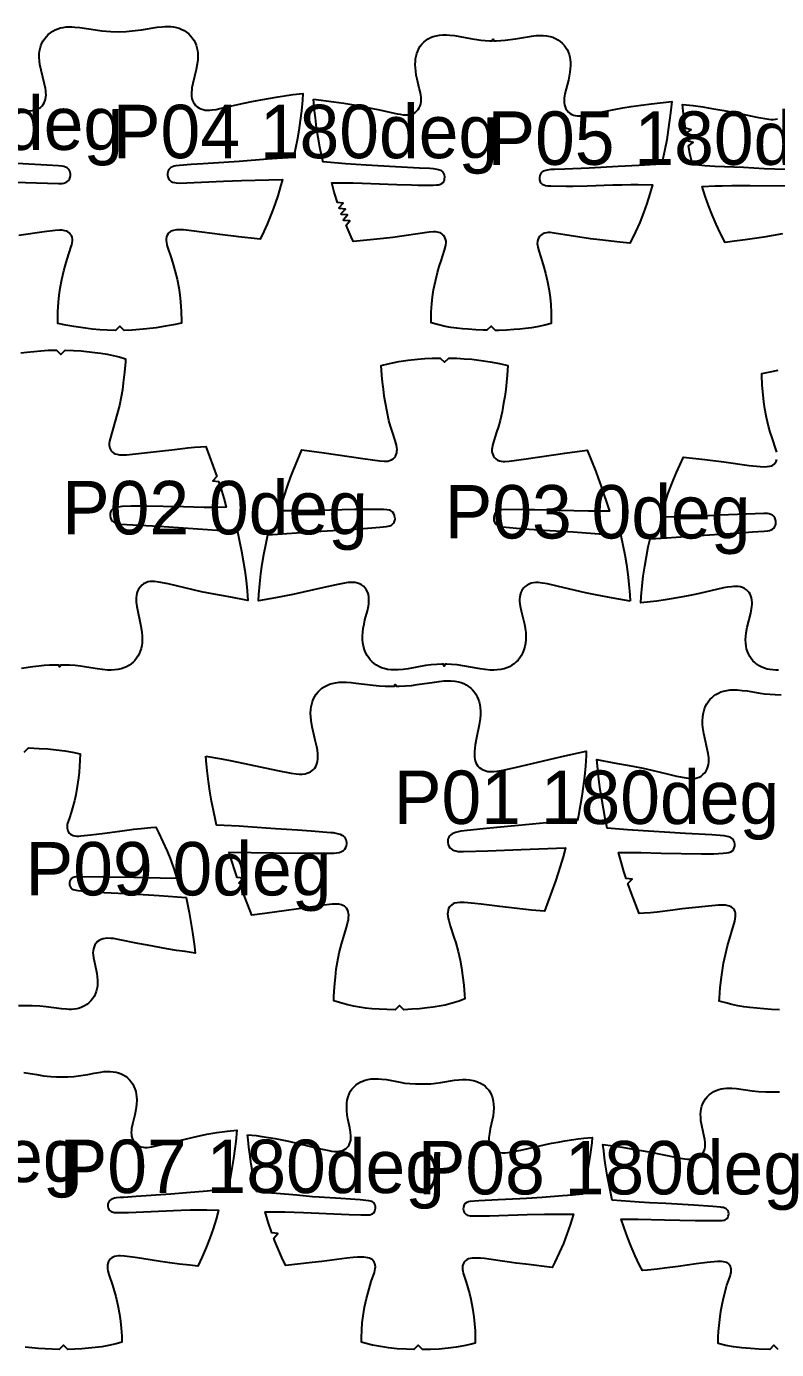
# Model space of a CAD drawing. Header units: millimetres. Extents: x 0 to 2016, y 0 to 4064.
# Drawn here: x 591 to 942, y 959 to 1579 of the extents above; entities that cross this region are included whole.
import ezdxf

# ---------------------------------------------------------------- set-up
doc = ezdxf.new("R2010")
doc.units = ezdxf.units.MM
doc.layers.add('ANNOTATION', color=3, linetype='Continuous')
doc.layers.add('PIECES', color=5, linetype='Continuous')

msp = doc.modelspace()

# ---------------------------------------------------------------- linework, layer by layer
at = {"layer": 'PIECES'}
for points in [[(590.31, 1539.22), (591.37, 1539.14), (592.42, 1539.12), (593.48, 1539.2), (594.51, 1539.39), (595.52, 1539.7), (596.46, 1540.16), (597.33, 1540.75), (597.98, 1541.36), (598.54, 1542.05), (599.01, 1542.81), (599.38, 1543.63), (599.67, 1544.59), (599.84, 1545.58), (599.9, 1546.59), (599.87, 1547.61), (599.77, 1548.62), (599.62, 1549.64), (599.22, 1551.63), (597.56, 1558.2), (597.05, 1560.86), (596.84, 1562.5), (596.73, 1564.15), (596.77, 1565.8), (596.91, 1567.08), (597.17, 1568.35), (597.54, 1569.59), (598.02, 1570.79), (598.61, 1571.92), (599.29, 1572.98), (600.08, 1573.96), (600.97, 1574.87), (601.94, 1575.68), (603.03, 1576.42), (604.19, 1577.04), (605.41, 1577.54), (606.67, 1577.93), (607.99, 1578.21), (609.34, 1578.37), (610.69, 1578.44), (612.06, 1578.43), (613.42, 1578.35), (615.68, 1578.12), (623.08, 1576.99), (626, 1576.63), (630.29, 1576.3), (633.81, 1576.14), (637.34, 1576.33), (641.63, 1576.69), (644.54, 1577.07), (651.93, 1578.25), (654.19, 1578.51), (655.55, 1578.6), (656.91, 1578.62), (658.27, 1578.56), (659.62, 1578.41), (660.95, 1578.14), (662.21, 1577.76), (663.43, 1577.27), (664.59, 1576.66), (665.69, 1575.93), (666.67, 1575.12), (667.56, 1574.23), (668.36, 1573.24), (669.05, 1572.19), (669.65, 1571.07), (670.14, 1569.87), (670.52, 1568.63), (670.78, 1567.37), (670.94, 1566.08), (670.99, 1564.43), (670.89, 1562.79), (670.69, 1561.15), (670.2, 1558.48), (668.6, 1551.9), (668.21, 1549.9), (668.07, 1548.89), (667.98, 1547.87), (667.96, 1546.85), (668.02, 1545.85), (668.2, 1544.86), (668.5, 1543.89), (668.87, 1543.08), (669.35, 1542.33), (669.92, 1541.64), (670.57, 1541.04), (671.44, 1540.45), (672.39, 1540), (673.4, 1539.69), (674.44, 1539.51), (675.49, 1539.45), (676.55, 1539.47), (677.6, 1539.56), (679.47, 1539.82), (681.31, 1540.18), (692.48, 1542.75), (696.26, 1543.53), (700.44, 1544.32), (708.57, 1545.69), (712.52, 1546.28), (715.62, 1546.69), (720.05, 1547.19), (719.86, 1544.14), (719.41, 1539.19), (718.86, 1534.58), (718.19, 1529.98), (717.41, 1525.45), (716.52, 1520.94), (715.68, 1517.23), (708.03, 1516.76), (703.55, 1516.45), (690.35, 1515.42), (673.41, 1514.3), (667.78, 1513.97), (662.35, 1513.57), (660.66, 1513.39), (659.85, 1513.23), (659.07, 1512.98), (658.35, 1512.6), (657.84, 1512.18), (657.42, 1511.68), (657.1, 1511.11), (656.89, 1510.45), (656.8, 1509.77), (656.81, 1509.07), (656.97, 1508.2), (657.29, 1507.38), (657.79, 1506.65), (658.45, 1506.08), (659.17, 1505.72), (659.96, 1505.5), (660.77, 1505.39), (662.41, 1505.33), (683.03, 1506.13), (691.35, 1506.53), (710.5, 1507.03), (709.53, 1503.22), (708.37, 1499.33), (707.17, 1495.76), (705.86, 1492.24), (704.63, 1489.14), (703.33, 1486.06), (701.81, 1482.63), (700.1, 1478.98), (690.09, 1480.07), (681.17, 1481.2), (669.24, 1482.8), (664.2, 1483.35), (662.17, 1483.43), (660.89, 1483.39), (659.63, 1483.17), (658.91, 1482.94), (658.22, 1482.61), (657.61, 1482.18), (657.07, 1481.64), (656.6, 1480.91), (656.3, 1480.11), (656.14, 1479.25), (656.12, 1478.36), (656.22, 1477.47), (656.41, 1476.59), (656.67, 1475.72), (658.61, 1469.87), (659.45, 1467.16), (660.23, 1464.43), (661.22, 1460.37), (662.01, 1456.28), (662.48, 1453.02), (662.82, 1449.74), (663.16, 1445.21), (663.31, 1440.68), (663.31, 1439.77), (659.54, 1438.96), (655.79, 1438.26), (651.48, 1437.59), (647.15, 1437.06), (643.67, 1436.74), (640.19, 1436.51), (636.41, 1436.36), (634.4, 1438.35), (632.41, 1436.34), (628.52, 1436.46), (625.03, 1436.67), (621.56, 1436.96), (617.22, 1437.46), (612.9, 1438.09), (609.15, 1438.76), (605.37, 1439.55), (605.36, 1440.46), (605.48, 1444.99), (605.78, 1449.52), (606.1, 1452.8), (606.54, 1456.06), (607.3, 1460.16), (608.26, 1464.23), (609.02, 1466.96), (609.84, 1469.68), (611.74, 1475.54), (611.98, 1476.42), (612.17, 1477.3), (612.27, 1478.19), (612.24, 1479.08), (612.07, 1479.94), (611.76, 1480.74), (611.28, 1481.46), (610.75, 1482), (610.13, 1482.42), (609.44, 1482.75), (608.71, 1482.98), (607.45, 1483.18), (606.18, 1483.22), (604.15, 1483.11), (599.11, 1482.53), (587.2, 1480.83)], [(945.95, 1511.69), (935.97, 1512.02), (926.28, 1512.54), (912.86, 1513.1), (908.27, 1513.41), (902.44, 1513.95), (901.24, 1519.15), (900.54, 1522.67), (902.78, 1524.35), (900.09, 1525.13), (900.01, 1525.63), (902.26, 1527.28), (899.59, 1528.09), (899.51, 1528.59), (901.8, 1530.19), (899.15, 1531.06), (898.44, 1536.16), (897.77, 1542.06), (902.69, 1541.55), (907.26, 1540.94), (910.56, 1540.41), (917.13, 1539.22), (923.75, 1537.97), (932.6, 1536.09), (938.14, 1535.24), (939.19, 1535.11), (940.24, 1535.07), (941.29, 1535.16), (942.25, 1535.4)], [(585.14, 1505.76), (605.76, 1505.11), (607.4, 1505.18), (608.22, 1505.3), (609, 1505.52), (609.72, 1505.89), (610.38, 1506.47), (610.87, 1507.2), (611.19, 1508.02), (611.33, 1508.89), (611.34, 1509.59), (611.25, 1510.28), (611.03, 1510.94), (610.71, 1511.5), (610.28, 1512), (609.77, 1512.41), (609.05, 1512.78), (608.27, 1513.03), (607.46, 1513.18), (605.76, 1513.36), (600.33, 1513.71), (594.69, 1514), (577.75, 1514.99)], [(944.54, 1481.58), (935.81, 1480.01), (931.44, 1479.31), (927.05, 1478.68), (922.14, 1478.04), (917.77, 1477.53), (915.57, 1481.74), (913.52, 1486.04), (911.62, 1490.41), (909.91, 1494.78), (908.36, 1499.2), (906.96, 1503.66), (913.03, 1503.95), (916.38, 1504.05), (920.85, 1504.11), (929.38, 1504.11), (946.94, 1504.01)], [(588.07, 1425.83), (590.95, 1426.17), (597.41, 1426.78), (600.98, 1427.01), (604.85, 1427.1), (606.84, 1425.1), (608.85, 1427.09), (612.72, 1426.96), (616.29, 1426.7), (622.74, 1426.05), (625.62, 1425.68), (628.49, 1425.21), (631.31, 1424.62), (634.11, 1423.89), (637.1, 1422.98), (637.03, 1421.66), (636.62, 1416.72), (636.08, 1411.78), (635.65, 1408.48), (635.12, 1405.2), (634.27, 1401.18), (633.24, 1397.2), (629.87, 1385.56), (629.63, 1384.48), (629.49, 1383.4), (629.49, 1382.64), (629.57, 1381.89), (629.75, 1381.17), (630.03, 1380.5), (630.44, 1379.88), (630.97, 1379.35), (631.58, 1378.92), (632.25, 1378.59), (632.97, 1378.35), (634.22, 1378.13), (635.5, 1378.07), (637.53, 1378.15), (654.44, 1379.88), (658.79, 1380.38), (666.22, 1381.32), (669.33, 1381.66), (672.22, 1381.88), (674.65, 1382), (678.15, 1372.67), (679.86, 1367.97), (677.9, 1365.98), (680.67, 1365.61), (681.7, 1362.4), (683.06, 1357.87), (684.25, 1353.51), (677.19, 1353.42), (673.85, 1353.45), (664.27, 1353.73), (645.41, 1354.05), (642.32, 1354.06), (639.65, 1354.01), (635.31, 1353.84), (633.67, 1353.65), (632.66, 1353.44), (631.69, 1353.08), (631, 1352.63), (630.44, 1352.03), (630.07, 1351.29), (629.88, 1350.49), (629.86, 1349.51), (630.06, 1348.55), (630.44, 1347.75), (630.99, 1347.05), (631.51, 1346.64), (632.09, 1346.32), (632.71, 1346.07), (633.36, 1345.89), (634.75, 1345.67), (640.56, 1345.26), (652.93, 1344.61), (680.04, 1342.85), (689.53, 1342.13), (690.49, 1337.57), (691.35, 1333.05), (692.15, 1328.52), (692.88, 1323.92), (693.5, 1319.3), (694.01, 1314.42), (694.34, 1309.89), (694.34, 1309.89), (686.41, 1311.48), (677.59, 1313.08), (672.73, 1314), (668.72, 1314.9), (660.92, 1316.78), (657.1, 1317.67), (652.67, 1318.53), (650.63, 1318.81), (649.61, 1318.85), (648.59, 1318.78), (647.54, 1318.56), (646.54, 1318.18), (645.6, 1317.66), (644.73, 1317.01), (643.93, 1316.19), (643.26, 1315.27), (642.74, 1314.26), (642.39, 1313.28), (642.17, 1312.28), (642.04, 1311.25), (642.02, 1310.21), (642.06, 1309.16), (642.34, 1307.07), (644.35, 1297.82), (644.78, 1294.98), (644.91, 1293.35), (644.94, 1291.71), (644.85, 1290.08), (644.67, 1288.77), (644.39, 1287.48), (644, 1286.22), (643.5, 1284.99), (642.93, 1283.89), (642.27, 1282.85), (641.51, 1281.87), (640.66, 1280.98), (639.72, 1280.17), (638.66, 1279.43), (637.53, 1278.81), (636.35, 1278.3), (635.12, 1277.9), (633.55, 1277.56), (631.96, 1277.37), (630.35, 1277.3), (628.74, 1277.34), (626.4, 1277.54), (624.06, 1277.85), (618.86, 1278.7), (615.99, 1279.12), (613.48, 1279.38), (610.96, 1279.55), (608.21, 1279.65), (606.67, 1279.64), (606.27, 1278.84), (605.87, 1279.65), (604.33, 1279.66), (601.58, 1279.59), (599.06, 1279.44), (596.55, 1279.19), (593.67, 1278.8), (588.47, 1277.99)], [(941.87, 1379.33), (941.61, 1380.21), (939.67, 1386.05), (938.83, 1388.76), (938.05, 1391.5), (937.06, 1395.55), (936.27, 1399.65), (935.81, 1402.91), (935.46, 1406.18), (935.12, 1410.71), (934.97, 1415.24), (934.97, 1416.15), (938.74, 1416.97), (942.49, 1417.67)], [(942.73, 1277.33), (941.37, 1277.3), (940.01, 1277.36), (938.67, 1277.52), (937.33, 1277.79), (936.07, 1278.16), (934.85, 1278.66), (933.69, 1279.27), (932.59, 1280), (931.61, 1280.8), (930.72, 1281.7), (929.93, 1282.68), (929.23, 1283.74), (928.63, 1284.86), (928.14, 1286.05), (927.76, 1287.29), (927.5, 1288.56), (927.34, 1289.84), (927.3, 1291.49), (927.39, 1293.14), (927.59, 1294.78), (928.08, 1297.44), (929.68, 1304.02), (930.07, 1306.02), (930.22, 1307.04), (930.31, 1308.05), (930.33, 1309.07), (930.26, 1310.08), (930.08, 1311.07), (929.78, 1312.03), (929.41, 1312.84), (928.93, 1313.6), (928.37, 1314.28), (927.71, 1314.89), (926.84, 1315.48), (925.89, 1315.92), (924.88, 1316.23), (923.85, 1316.41), (922.79, 1316.48), (921.73, 1316.46), (920.68, 1316.36), (918.82, 1316.1), (916.97, 1315.74), (905.8, 1313.17), (902.02, 1312.39), (897.85, 1311.6), (889.71, 1310.23), (885.76, 1309.64), (882.66, 1309.23), (878.24, 1308.73), (878.42, 1311.78), (878.87, 1316.73), (879.42, 1321.35), (880.09, 1325.94), (880.87, 1330.48), (881.76, 1334.99), (882.6, 1338.69), (890.25, 1339.16), (894.73, 1339.48), (907.93, 1340.5), (924.87, 1341.62), (930.5, 1341.96), (935.93, 1342.35), (937.63, 1342.53), (938.43, 1342.7), (939.21, 1342.95), (939.93, 1343.33), (940.44, 1343.74), (940.86, 1344.24), (941.18, 1344.81), (941.4, 1345.47), (941.48, 1346.16), (941.47, 1346.85), (941.31, 1347.72), (940.99, 1348.55), (940.5, 1349.27), (939.83, 1349.85), (939.11, 1350.21), (938.32, 1350.42), (937.51, 1350.54), (935.87, 1350.6), (915.25, 1349.79), (906.93, 1349.39), (887.78, 1348.89), (888.75, 1352.71), (889.91, 1356.6), (891.11, 1360.16), (892.42, 1363.68), (893.66, 1366.79), (894.95, 1369.86), (896.47, 1373.29), (898.18, 1376.94), (908.19, 1375.85), (917.12, 1374.73), (929.04, 1373.12), (934.09, 1372.58), (936.12, 1372.49), (937.39, 1372.54), (938.65, 1372.75), (939.37, 1372.99), (940.06, 1373.32), (940.68, 1373.75), (941.21, 1374.28), (941.68, 1375.01), (941.99, 1375.82)], [(943.24, 1118.28), (939.37, 1118.41), (935.8, 1118.67), (929.35, 1119.32), (926.47, 1119.69), (923.6, 1120.16), (920.78, 1120.76), (917.98, 1121.48), (914.99, 1122.39), (915.06, 1123.71), (915.47, 1128.66), (916.01, 1133.59), (916.44, 1136.89), (916.97, 1140.17), (917.82, 1144.19), (918.85, 1148.17), (922.22, 1159.81), (922.46, 1160.89), (922.6, 1161.98), (922.6, 1162.73), (922.52, 1163.48), (922.34, 1164.2), (922.06, 1164.87), (921.65, 1165.49), (921.12, 1166.02), (920.51, 1166.45), (919.84, 1166.78), (919.12, 1167.02), (917.87, 1167.25), (916.59, 1167.3), (914.56, 1167.22), (897.65, 1165.49), (893.31, 1164.99), (885.87, 1164.05), (882.76, 1163.71), (879.87, 1163.49), (877.44, 1163.37), (873.94, 1172.7), (872.23, 1177.4), (874.19, 1179.39), (871.42, 1179.77), (870.39, 1182.97), (869.03, 1187.5), (867.84, 1191.86), (874.91, 1191.95), (878.24, 1191.92), (887.82, 1191.64), (906.68, 1191.32), (909.77, 1191.32), (912.45, 1191.36), (916.78, 1191.54), (918.42, 1191.72), (919.44, 1191.93), (920.4, 1192.29), (921.09, 1192.74), (921.66, 1193.34), (922.02, 1194.08), (922.21, 1194.88), (922.23, 1195.86), (922.03, 1196.82), (921.65, 1197.62), (921.1, 1198.32), (920.58, 1198.73), (920.01, 1199.05), (919.38, 1199.3), (918.74, 1199.48), (917.34, 1199.7), (911.53, 1200.11), (899.16, 1200.76), (872.05, 1202.52), (862.56, 1203.24), (861.6, 1207.8), (860.74, 1212.32), (859.95, 1216.85), (859.21, 1221.45), (858.59, 1226.07), (858.08, 1230.95), (857.75, 1235.48), (857.75, 1235.48), (865.68, 1233.9), (874.5, 1232.29), (879.36, 1231.37), (883.37, 1230.48), (891.17, 1228.59), (894.99, 1227.7), (899.42, 1226.84), (901.46, 1226.56), (902.48, 1226.52), (903.5, 1226.59), (904.55, 1226.82), (905.56, 1227.19), (906.5, 1227.71), (907.36, 1228.36), (908.16, 1229.18), (908.83, 1230.1), (909.35, 1231.11), (909.7, 1232.09), (909.93, 1233.09), (910.05, 1234.12), (910.08, 1235.16), (910.03, 1236.21), (909.75, 1238.3), (907.75, 1247.55), (907.31, 1250.39), (907.18, 1252.02), (907.15, 1253.66), (907.24, 1255.29), (907.42, 1256.6), (907.7, 1257.89), (908.09, 1259.15), (908.59, 1260.38), (909.16, 1261.48), (909.82, 1262.52), (910.58, 1263.5), (911.43, 1264.39), (912.37, 1265.2), (913.43, 1265.94), (914.56, 1266.56), (915.74, 1267.07), (916.98, 1267.47), (918.54, 1267.81), (920.13, 1268), (921.74, 1268.07), (923.35, 1268.03), (925.7, 1267.83), (928.03, 1267.52), (933.23, 1266.67), (936.11, 1266.26), (938.61, 1265.99), (941.13, 1265.82), (943.88, 1265.72)], [(589.71, 1238.83), (591.7, 1240.84), (596.72, 1240.63), (600.68, 1240.38), (604.69, 1240.02), (608.69, 1239.5), (612.26, 1238.87), (615.83, 1238.07), (615.76, 1234.92), (615.62, 1232.37), (615.39, 1229.58), (615.09, 1226.8), (614.55, 1222.85), (613.83, 1218.93), (613.16, 1216.1), (611.71, 1210.69), (610.88, 1208.14), (610.26, 1206.49), (609.99, 1205.65), (609.8, 1204.8), (609.73, 1203.93), (609.76, 1203.27), (609.88, 1202.63), (610.09, 1202.02), (610.39, 1201.45), (610.8, 1200.94), (611.34, 1200.48), (611.95, 1200.12), (612.62, 1199.87), (613.32, 1199.7), (614.28, 1199.59), (615.24, 1199.59), (616.2, 1199.64), (620.91, 1200.12), (626.12, 1200.74), (634.5, 1201.95), (640.94, 1202.78), (644.39, 1203.17), (648.95, 1203.61), (651.25, 1203.79), (652.57, 1201.27), (654.63, 1196.98), (656.54, 1192.61), (658.28, 1188.26), (659.86, 1183.85), (661.16, 1179.79), (653.33, 1179.86), (640.99, 1180.14), (626.6, 1180.39), (614.79, 1180.5), (613.93, 1180.47), (613.08, 1180.33), (612.53, 1180.14), (612.03, 1179.87), (611.61, 1179.49), (611.29, 1179.01), (611.08, 1178.47), (610.96, 1177.9), (610.91, 1177.23), (610.97, 1176.57), (611.18, 1175.95), (611.56, 1175.41), (612.06, 1174.98), (612.64, 1174.66), (613.33, 1174.41), (614.04, 1174.26), (614.77, 1174.16), (618.28, 1173.82), (627.16, 1173.24), (640.38, 1172.51), (647.91, 1172.15), (652.81, 1171.83), (665.49, 1170.86), (666.85, 1163.85), (667.71, 1159.17), (668.5, 1154.49), (668.98, 1151.17), (669.4, 1147.84), (669.74, 1144.81), (669.74, 1144.81), (664.96, 1145.49), (660.96, 1146.11), (656.45, 1146.87), (647.37, 1148.51), (642.81, 1149.38), (633.6, 1151.23), (631.46, 1151.58), (630.16, 1151.73), (628.85, 1151.78), (627.55, 1151.69), (626.59, 1151.5), (625.67, 1151.19), (624.8, 1150.76), (624.01, 1150.19), (623.33, 1149.47), (622.78, 1148.65), (622.36, 1147.76), (622.08, 1146.83), (621.92, 1145.88), (621.86, 1144.91), (621.9, 1143.94), (622.08, 1142.53), (622.69, 1139.76), (623.63, 1135.23), (623.86, 1133.71), (624.01, 1132.17), (624.04, 1130.63), (623.95, 1129.35), (623.74, 1128.09), (623.42, 1126.86), (622.98, 1125.66), (622.4, 1124.5), (621.7, 1123.42), (620.89, 1122.42), (619.97, 1121.52), (618.96, 1120.74), (617.88, 1120.07), (616.74, 1119.52), (615.54, 1119.09), (614.34, 1118.79), (613.13, 1118.6), (611.9, 1118.49), (610.67, 1118.46), (609.43, 1118.5), (607.21, 1118.68), (599.91, 1119.71), (597, 1120.02), (593.48, 1120.2), (587.07, 1120.17)], [(589.48, 1088.98), (592.51, 1088.48), (595.53, 1087.92), (598.79, 1087.4), (602.08, 1087.04), (604.83, 1086.89), (610.19, 1086.92), (612.93, 1087.09), (616.22, 1087.48), (619.48, 1088.03), (622.5, 1088.62), (625.52, 1089.15), (626.96, 1089.32), (628.41, 1089.42), (629.86, 1089.42), (631.3, 1089.31), (632.72, 1089.07), (633.88, 1088.74), (635.01, 1088.31), (636.08, 1087.78), (637.1, 1087.15), (638.05, 1086.41), (638.96, 1085.53), (639.76, 1084.57), (640.46, 1083.53), (641.04, 1082.43), (641.52, 1081.26), (641.89, 1080.02), (642.14, 1078.75), (642.29, 1077.46), (642.35, 1076.17), (642.27, 1073.9), (641.99, 1071.65), (641.48, 1069.16), (640.33, 1064.7), (639.93, 1062.7), (639.83, 1061.78), (639.79, 1060.87), (639.83, 1059.96), (639.96, 1059.06), (640.2, 1058.19), (640.52, 1057.41), (640.93, 1056.69), (641.44, 1056.03), (642.03, 1055.44), (642.77, 1054.91), (643.57, 1054.49), (644.42, 1054.18), (645.31, 1053.98), (646.22, 1053.88), (647.27, 1053.88), (648.31, 1053.97), (649.35, 1054.14), (660.38, 1056.66), (670.32, 1058.99), (675.09, 1060.01), (679.88, 1060.85), (684.81, 1061.49), (689.27, 1061.86), (688.71, 1056.56), (688.3, 1053.24), (687.67, 1048.64), (686.93, 1044.05), (686.08, 1039.53), (684.98, 1034.5), (675.35, 1033.44), (665.63, 1032.55), (658.34, 1031.99), (642.12, 1030.94), (636.16, 1030.46), (634.43, 1030.35), (632.7, 1030.19), (631.91, 1030.05), (631.14, 1029.83), (630.42, 1029.5), (629.89, 1029.11), (629.45, 1028.64), (629.11, 1028.08), (628.9, 1027.47), (628.82, 1026.83), (628.85, 1026.19), (628.96, 1025.6), (629.18, 1025.04), (629.5, 1024.54), (629.9, 1024.15), (630.36, 1023.84), (630.88, 1023.62), (631.81, 1023.41), (632.75, 1023.33), (635.84, 1023.31), (638.55, 1023.4), (663.13, 1024.46), (667.38, 1024.59), (671.64, 1024.66), (675.17, 1024.66), (680.69, 1024.54), (679.52, 1020.28), (678.12, 1015.8), (676.57, 1011.38), (674.85, 1006.94), (672.97, 1002.56), (670.97, 998.33), (667.22, 998.7), (662.3, 999.24), (657.9, 999.79), (653.51, 1000.41), (644.76, 1001.82), (641.6, 1002.27), (636.58, 1002.9), (634.71, 1003.04), (633.79, 1003.05), (632.88, 1002.98), (631.98, 1002.79), (631.3, 1002.52), (630.67, 1002.15), (630.1, 1001.69), (629.61, 1001.14), (629.17, 1000.39), (628.86, 999.58), (628.69, 998.73), (628.65, 997.86), (628.72, 996.99), (628.88, 996.12), (629.34, 994.42), (630.99, 989.43), (631.83, 986.72), (632.59, 983.98), (633.56, 979.92), (634.34, 975.82), (634.8, 972.56), (635.13, 969.28), (635.35, 965.55), (635.39, 962.63), (632.8, 961.9), (629.2, 961.07), (626.08, 960.53), (622.94, 960.11), (619.79, 959.8), (616.63, 959.57), (613.46, 959.39), (610.1, 959.25), (608.1, 961.24), (606.11, 959.23), (599.58, 959.49), (596.42, 959.69), (593.26, 959.97), (590.12, 960.36)], [(942.58, 959.25), (940.57, 961.24), (938.58, 959.23), (933.56, 959.43), (929.61, 959.69), (925.59, 960.05), (921.59, 960.56), (918.03, 961.19), (914.45, 961.99), (914.53, 965.14), (914.67, 967.69), (914.89, 970.48), (915.19, 973.27), (915.73, 977.21), (916.46, 981.13), (917.12, 983.97), (918.57, 989.37), (919.4, 991.92), (920.02, 993.58), (920.29, 994.41), (920.48, 995.26), (920.56, 996.13), (920.53, 996.79), (920.41, 997.43), (920.2, 998.05), (919.89, 998.61), (919.49, 999.12), (918.95, 999.59), (918.33, 999.94), (917.66, 1000.2), (916.96, 1000.36), (916.01, 1000.47), (915.05, 1000.48), (914.08, 1000.43), (909.37, 999.95), (904.16, 999.33), (895.79, 998.12), (889.35, 997.28), (885.89, 996.89), (881.34, 996.45), (879.04, 996.27), (877.72, 998.79), (875.66, 1003.09), (873.74, 1007.45), (872.01, 1011.8), (870.43, 1016.22), (869.12, 1020.27), (876.96, 1020.2), (889.3, 1019.92), (903.68, 1019.68), (915.5, 1019.56), (916.36, 1019.6), (917.2, 1019.73), (917.75, 1019.92), (918.25, 1020.19), (918.68, 1020.57), (918.99, 1021.05), (919.2, 1021.59), (919.32, 1022.17), (919.38, 1022.83), (919.32, 1023.49), (919.1, 1024.11), (918.72, 1024.65), (918.22, 1025.08), (917.64, 1025.41), (916.96, 1025.65), (916.24, 1025.8), (915.52, 1025.91), (912, 1026.24), (903.12, 1026.82), (889.9, 1027.55), (882.37, 1027.92), (877.48, 1028.23), (864.79, 1029.21), (863.43, 1036.22), (862.57, 1040.89), (861.78, 1045.57), (861.3, 1048.89), (860.88, 1052.22), (860.55, 1055.25), (860.55, 1055.25), (865.33, 1054.57), (869.33, 1053.95), (873.84, 1053.19), (882.91, 1051.55), (887.48, 1050.68), (896.68, 1048.84), (898.82, 1048.48), (900.12, 1048.33), (901.43, 1048.28), (902.73, 1048.38), (903.69, 1048.57), (904.62, 1048.87), (905.49, 1049.31), (906.27, 1049.88), (906.96, 1050.59), (907.51, 1051.41), (907.93, 1052.31), (908.21, 1053.23), (908.37, 1054.19), (908.42, 1055.15), (908.39, 1056.13), (908.21, 1057.53), (907.59, 1060.3), (906.65, 1064.83), (906.42, 1066.36), (906.28, 1067.89), (906.25, 1069.43), (906.34, 1070.71), (906.54, 1071.97), (906.86, 1073.21), (907.31, 1074.41), (907.88, 1075.56), (908.58, 1076.64), (909.4, 1077.64), (910.32, 1078.54), (911.32, 1079.32), (912.4, 1079.99), (913.55, 1080.54), (914.75, 1080.97), (915.94, 1081.27), (917.15, 1081.47), (918.38, 1081.57), (919.62, 1081.6), (920.86, 1081.57), (923.07, 1081.38), (930.38, 1080.35), (933.28, 1080.04), (936.8, 1079.86), (943.21, 1079.89)]]:
    msp.add_lwpolyline(points, dxfattribs=at)
for points in [[(725.05, 1544.6), (734.58, 1543.38), (739.29, 1542.71), (743.99, 1541.95), (747.97, 1541.22), (751.94, 1540.44), (755.91, 1539.61), (764.24, 1537.75), (765.62, 1537.49), (767.01, 1537.31), (768.41, 1537.25), (769.3, 1537.29), (770.17, 1537.42), (771.02, 1537.63), (771.83, 1537.95), (772.59, 1538.38), (773.35, 1538.99), (774, 1539.71), (774.54, 1540.53), (774.95, 1541.42), (775.25, 1542.41), (775.41, 1543.43), (775.45, 1544.46), (775.4, 1545.49), (775.28, 1546.53), (775.1, 1547.57), (774.59, 1549.79), (773.58, 1553.87), (773.2, 1555.75), (772.91, 1557.65), (772.76, 1559.2), (772.71, 1560.74), (772.76, 1562.29), (772.88, 1563.53), (773.1, 1564.75), (773.41, 1565.95), (773.84, 1567.12), (774.38, 1568.25), (775.04, 1569.32), (775.8, 1570.31), (776.67, 1571.22), (777.62, 1572.03), (778.73, 1572.78), (779.91, 1573.4), (781.15, 1573.9), (782.43, 1574.28), (784.03, 1574.57), (785.64, 1574.71), (787.26, 1574.72), (788.89, 1574.61), (791.13, 1574.32), (798.54, 1573.01), (803.45, 1572.26), (805.43, 1572.02), (807.62, 1571.9), (808.68, 1571.91), (809.09, 1572.71), (809.48, 1571.91), (810.54, 1571.88), (812.74, 1571.97), (814.72, 1572.18), (819.64, 1572.88), (827.06, 1574.09), (829.31, 1574.36), (830.94, 1574.44), (832.56, 1574.41), (834.17, 1574.25), (835.76, 1573.94), (837.04, 1573.55), (838.27, 1573.03), (839.44, 1572.4), (840.54, 1571.63), (841.49, 1570.81), (842.34, 1569.89), (843.09, 1568.89), (843.73, 1567.81), (844.26, 1566.67), (844.67, 1565.5), (844.97, 1564.3), (845.17, 1563.07), (845.28, 1561.83), (845.31, 1560.28), (845.24, 1558.74), (845.07, 1557.19), (844.76, 1555.3), (844.36, 1553.42), (843.29, 1549.36), (842.76, 1547.14), (842.56, 1546.11), (842.43, 1545.07), (842.36, 1544.03), (842.4, 1543), (842.54, 1541.99), (842.83, 1540.99), (843.23, 1540.1), (843.75, 1539.27), (844.39, 1538.54), (845.15, 1537.92), (845.9, 1537.48), (846.71, 1537.15), (847.56, 1536.93), (848.43, 1536.79), (849.31, 1536.74), (850.71, 1536.78), (852.1, 1536.95), (853.49, 1537.19), (861.84, 1538.93), (865.82, 1539.72), (869.8, 1540.45), (873.79, 1541.13), (878.5, 1541.82), (883.21, 1542.44), (892.77, 1543.54), (892.18, 1538.11), (891.76, 1534.78), (891.11, 1530.19), (890.36, 1525.6), (889.49, 1521.08), (888.5, 1516.59), (887.91, 1514.18), (877.39, 1513.5), (867.68, 1512.99), (854.03, 1512.33), (842.64, 1511.87), (837.88, 1511.73), (836.14, 1511.62), (834.41, 1511.4), (833.19, 1511.11), (832.62, 1510.88), (832.1, 1510.54), (831.61, 1510.07), (831.24, 1509.5), (830.98, 1508.87), (830.82, 1507.89), (830.88, 1506.89), (831.01, 1506.34), (831.22, 1505.81), (831.53, 1505.34), (832.11, 1504.82), (832.81, 1504.47), (833.68, 1504.21), (834.59, 1504.08), (836.18, 1503.98), (843.25, 1503.91), (846.4, 1503.93), (853.18, 1504.07), (865.21, 1504.44), (869.41, 1504.54), (873.62, 1504.59), (876.97, 1504.58), (883.7, 1504.42), (882.51, 1500.19), (881.09, 1495.72), (879.5, 1491.3), (877.73, 1486.88), (875.81, 1482.52), (873.73, 1478.24), (873.17, 1477.19), (868.42, 1477.66), (859.12, 1478.7), (854.73, 1479.27), (837.75, 1481.9), (835.77, 1482.09), (834.92, 1482.11), (834.07, 1482.05), (833.24, 1481.88), (832.55, 1481.63), (831.92, 1481.27), (831.34, 1480.83), (830.85, 1480.29), (830.39, 1479.56), (830.07, 1478.75), (829.89, 1477.9), (829.83, 1477.03), (829.89, 1476.16), (830.04, 1475.29), (830.48, 1473.58), (832.09, 1468.59), (832.92, 1465.87), (833.67, 1463.13), (834.62, 1459.06), (835.38, 1454.96), (835.82, 1451.7), (836.13, 1448.42), (836.33, 1444.68), (836.37, 1440.94), (836.32, 1439.52), (833.32, 1438.71), (829.7, 1437.94), (827.04, 1437.51), (824.36, 1437.17), (821.67, 1436.91), (818.98, 1436.71), (815.41, 1436.5), (811.85, 1436.36), (810.23, 1436.34), (808.24, 1438.35), (806.23, 1436.37), (804.6, 1436.41), (801.03, 1436.59), (797.48, 1436.85), (794.78, 1437.09), (792.1, 1437.38), (789.42, 1437.75), (786.76, 1438.21), (783.16, 1439.03), (780.17, 1439.88), (780.14, 1441.29), (780.22, 1445.04), (780.47, 1448.77), (780.82, 1452.05), (781.31, 1455.3), (782.12, 1459.4), (783.12, 1463.45), (783.9, 1466.18), (784.76, 1468.89), (786.44, 1473.86), (786.91, 1475.57), (787.06, 1476.43), (787.13, 1477.3), (787.09, 1478.17), (786.92, 1479.03), (786.61, 1479.83), (786.16, 1480.57), (785.67, 1481.12), (785.1, 1481.57), (784.47, 1481.93), (783.79, 1482.19), (782.96, 1482.37), (782.11, 1482.44), (781.26, 1482.44), (779.27, 1482.27), (762.26, 1479.86), (757.86, 1479.34), (748.55, 1478.42), (743.8, 1478.01), (743.25, 1479.06), (741.23, 1483.38), (740.31, 1485.52), (742.12, 1487.65), (739.33, 1487.82), (739.15, 1488.29), (741.04, 1490.36), (738.25, 1490.62), (738.07, 1491.09), (740, 1493.12), (737.22, 1493.44), (737.06, 1493.91), (739.01, 1495.91), (736.24, 1496.28), (734.75, 1501.12), (733.61, 1505.37), (740.34, 1505.44), (743.7, 1505.41), (747.9, 1505.31), (764.13, 1504.63), (770.91, 1504.41), (774.06, 1504.34), (781.12, 1504.33), (782.72, 1504.41), (783.63, 1504.53), (784.51, 1504.77), (785.21, 1505.12), (785.79, 1505.63), (786.11, 1506.1), (786.33, 1506.62), (786.46, 1507.17), (786.54, 1508.17), (786.38, 1509.15), (786.13, 1509.79), (785.77, 1510.36), (785.29, 1510.84), (784.77, 1511.18), (784.21, 1511.42), (782.99, 1511.73), (781.27, 1511.97), (779.53, 1512.1), (774.76, 1512.3), (763.38, 1512.91), (749.74, 1513.74), (740.04, 1514.38), (729.53, 1515.18), (728.97, 1517.6), (728.04, 1522.11), (727.23, 1526.64), (726.53, 1531.23), (725.94, 1535.84), (725.57, 1539.17), (725.05, 1544.6)], [(873.24, 1309.53), (865.32, 1310.94), (857.13, 1312.53), (852.4, 1313.54), (839.78, 1316.51), (834.62, 1317.62), (832.29, 1318.02), (831.22, 1318.16), (830.15, 1318.25), (829.09, 1318.25), (828.02, 1318.16), (826.98, 1317.93), (825.98, 1317.58), (825.04, 1317.1), (824.18, 1316.48), (823.33, 1315.63), (822.63, 1314.64), (822.11, 1313.56), (821.79, 1312.54), (821.6, 1311.5), (821.53, 1310.44), (821.55, 1309.37), (821.65, 1308.29), (821.81, 1307.22), (822.27, 1305.03), (823.39, 1300.68), (823.83, 1298.75), (824.17, 1296.8), (824.4, 1294.84), (824.48, 1293.22), (824.46, 1291.6), (824.3, 1289.99), (823.99, 1288.33), (823.52, 1286.72), (822.88, 1285.17), (822.29, 1284.06), (821.61, 1283.01), (820.84, 1282.03), (819.98, 1281.12), (819.03, 1280.3), (817.95, 1279.54), (816.8, 1278.89), (815.59, 1278.36), (814.34, 1277.94), (812.71, 1277.58), (811.06, 1277.37), (809.4, 1277.3), (807.73, 1277.35), (805.4, 1277.57), (803.08, 1277.92), (795, 1279.37), (792.36, 1279.74), (789.7, 1279.97), (787.42, 1280.04), (786.65, 1280.01), (786.25, 1279.21), (785.85, 1280.01), (785.07, 1280.04), (782.8, 1279.98), (780.14, 1279.75), (777.5, 1279.39), (769.42, 1277.96), (767.1, 1277.62), (764.76, 1277.41), (763.09, 1277.36), (761.43, 1277.43), (759.78, 1277.64), (758.16, 1278.01), (756.9, 1278.44), (755.7, 1278.97), (754.55, 1279.62), (753.47, 1280.38), (752.52, 1281.21), (751.67, 1282.11), (750.9, 1283.1), (750.22, 1284.15), (749.63, 1285.26), (749, 1286.82), (748.53, 1288.43), (748.22, 1290.08), (748.07, 1291.7), (748.05, 1293.32), (748.14, 1294.94), (748.37, 1296.9), (748.72, 1298.84), (749.16, 1300.77), (750.29, 1305.12), (750.76, 1307.31), (750.92, 1308.38), (751.02, 1309.46), (751.05, 1310.53), (750.98, 1311.59), (750.79, 1312.63), (750.48, 1313.65), (749.95, 1314.74), (749.26, 1315.72), (748.41, 1316.57), (747.55, 1317.2), (746.61, 1317.68), (745.61, 1318.04), (744.57, 1318.26), (743.51, 1318.36), (742.44, 1318.36), (741.37, 1318.28), (740.31, 1318.14), (737.98, 1317.74), (735.66, 1317.27), (729.96, 1316), (720.18, 1313.71), (715.45, 1312.71), (707.26, 1311.14), (699.34, 1309.75), (699.51, 1312.77), (699.94, 1317.73), (700.47, 1322.34), (701.12, 1326.94), (701.88, 1331.48), (702.76, 1335.99), (703.78, 1340.57), (726.01, 1342.15), (739.65, 1342.96), (746.6, 1343.41), (756.12, 1344.2), (759.17, 1344.5), (760, 1344.65), (760.81, 1344.88), (761.57, 1345.23), (762.09, 1345.6), (762.54, 1346.05), (762.88, 1346.58), (763.15, 1347.29), (763.25, 1348.05), (763.21, 1348.82), (763.05, 1349.66), (762.74, 1350.46), (762.27, 1351.17), (761.65, 1351.74), (761.15, 1352.01), (760.61, 1352.19), (759.46, 1352.39), (757.79, 1352.49), (747.38, 1352.46), (744.22, 1352.43), (732.7, 1352.12), (718.98, 1351.87), (713.99, 1351.86), (709.15, 1351.91), (713.13, 1363.86), (714.37, 1367.4), (715.58, 1370.53), (719.61, 1380.43), (730.12, 1378.97), (748.1, 1376.34), (756.07, 1375.23), (758.1, 1375.09), (758.95, 1375.1), (759.8, 1375.18), (760.63, 1375.35), (761.56, 1375.71), (762.4, 1376.24), (762.99, 1376.82), (763.47, 1377.51), (763.82, 1378.27), (764.03, 1379.04), (764.14, 1379.83), (764.16, 1380.64), (764.1, 1381.44), (763.92, 1382.56), (763.64, 1383.65), (763.32, 1384.74), (761.99, 1388.76), (761.15, 1391.48), (760.4, 1394.22), (759.49, 1398.23), (758.74, 1402.27), (758.23, 1405.53), (757.8, 1408.8), (757.42, 1412.12), (757.11, 1415.44), (756.79, 1419.92), (760.68, 1420.86), (765.07, 1421.72), (769.38, 1422.35), (773.72, 1422.83), (777.2, 1423.11), (780.68, 1423.31), (784.43, 1423.41), (786.43, 1421.41), (788.43, 1423.41), (792.18, 1423.29), (795.66, 1423.08), (799.14, 1422.79), (803.48, 1422.31), (807.79, 1421.66), (812.18, 1420.8), (816.06, 1419.85), (815.73, 1415.37), (815.41, 1412.04), (815.03, 1408.73), (814.58, 1405.46), (814.07, 1402.2), (813.31, 1398.16), (812.38, 1394.16), (811.63, 1391.41), (810.79, 1388.7), (809.44, 1384.68), (809.12, 1383.6), (808.84, 1382.5), (808.65, 1381.39), (808.59, 1380.58), (808.61, 1379.78), (808.72, 1378.98), (808.93, 1378.21), (809.28, 1377.45), (809.75, 1376.77), (810.34, 1376.18), (811.18, 1375.64), (812.11, 1375.29), (812.94, 1375.11), (813.79, 1375.03), (814.64, 1375.02), (816.67, 1375.16), (824.65, 1376.24), (842.63, 1378.82), (853.14, 1380.26), (857.15, 1370.35), (858.35, 1367.22), (859.58, 1363.67), (863.53, 1351.72), (858.69, 1351.67), (853.7, 1351.7), (839.98, 1351.99), (828.46, 1352.32), (825.31, 1352.36), (814.89, 1352.42), (813.22, 1352.32), (812.07, 1352.13), (811.53, 1351.95), (811.03, 1351.67), (810.4, 1351.11), (809.94, 1350.4), (809.63, 1349.6), (809.46, 1348.76), (809.42, 1347.99), (809.52, 1347.24), (809.78, 1346.52), (810.13, 1345.99), (810.58, 1345.54), (811.1, 1345.17), (811.85, 1344.81), (812.66, 1344.58), (813.49, 1344.43), (820.16, 1343.79), (826.06, 1343.31), (833, 1342.84), (846.65, 1342), (868.88, 1340.36), (869.88, 1335.78), (870.75, 1331.26), (871.5, 1326.72), (872.13, 1322.12), (872.65, 1317.51), (873.07, 1312.55), (873.24, 1309.53)], [(674.74, 1237.02), (681.99, 1235.72), (686.88, 1234.78), (708.17, 1230.32), (714.61, 1229.04), (716.91, 1228.71), (718.32, 1228.6), (719.72, 1228.62), (721.11, 1228.8), (721.98, 1229.02), (722.83, 1229.32), (723.62, 1229.71), (724.37, 1230.18), (725.04, 1230.75), (725.63, 1231.41), (726.13, 1232.17), (726.52, 1232.98), (726.81, 1233.84), (727, 1234.73), (727.11, 1235.64), (727.16, 1236.56), (727.09, 1238.18), (726.88, 1239.8), (726.59, 1241.4), (725.89, 1244.58), (724.5, 1250.69), (723.99, 1253.64), (723.8, 1255.37), (723.73, 1257.11), (723.81, 1258.84), (723.98, 1260.14), (724.26, 1261.41), (724.64, 1262.66), (725.13, 1263.87), (725.72, 1265), (726.4, 1266.07), (727.19, 1267.06), (728.07, 1267.97), (729.04, 1268.79), (730.13, 1269.53), (731.29, 1270.16), (732.5, 1270.67), (733.76, 1271.06), (735.42, 1271.41), (737.09, 1271.61), (738.79, 1271.67), (740.48, 1271.63), (742.7, 1271.48), (744.91, 1271.24), (753.01, 1270.23), (755.8, 1269.97), (758.59, 1269.79), (761.58, 1269.73), (762.94, 1269.76), (763.33, 1270.56), (763.74, 1269.77), (765.1, 1269.77), (768.08, 1269.91), (770.87, 1270.16), (773.65, 1270.5), (781.72, 1271.71), (783.92, 1272.01), (786.13, 1272.22), (787.83, 1272.3), (789.52, 1272.28), (791.21, 1272.13), (792.87, 1271.83), (794.14, 1271.46), (795.37, 1270.98), (796.54, 1270.39), (797.65, 1269.68), (798.64, 1268.88), (799.54, 1268), (800.35, 1267.02), (801.07, 1265.97), (801.68, 1264.86), (802.21, 1263.66), (802.62, 1262.43), (802.93, 1261.16), (803.14, 1259.87), (803.26, 1258.14), (803.23, 1256.4), (803.09, 1254.67), (802.66, 1251.7), (801.42, 1245.56), (800.81, 1242.36), (800.55, 1240.75), (800.39, 1239.13), (800.36, 1237.51), (800.43, 1236.59), (800.57, 1235.68), (800.78, 1234.79), (801.09, 1233.94), (801.5, 1233.14), (802.02, 1232.4), (802.63, 1231.75), (803.32, 1231.2), (804.07, 1230.75), (804.88, 1230.38), (805.73, 1230.1), (806.61, 1229.91), (808, 1229.76), (809.41, 1229.78), (810.81, 1229.92), (813.1, 1230.31), (819.51, 1231.76), (840.67, 1236.76), (845.54, 1237.83), (852.75, 1239.32), (852.69, 1237.27), (852.37, 1232.37), (851.91, 1227.49), (851.33, 1222.87), (850.64, 1218.26), (849.88, 1213.72), (849.06, 1209.2), (848.61, 1206.93), (838.07, 1206.14), (834.07, 1205.78), (821.05, 1204.51), (810.84, 1203.64), (804.41, 1202.99), (793.96, 1201.83), (792.72, 1201.6), (791.5, 1201.28), (790.73, 1200.98), (790, 1200.61), (789.34, 1200.13), (788.86, 1199.66), (788.46, 1199.12), (788.16, 1198.51), (787.97, 1197.86), (787.89, 1197.19), (787.91, 1196.52), (788.06, 1195.68), (788.36, 1194.88), (788.84, 1194.16), (789.47, 1193.56), (790.14, 1193.15), (790.87, 1192.85), (791.64, 1192.64), (792.83, 1192.46), (794.02, 1192.39), (795.22, 1192.38), (806.72, 1192.69), (822.29, 1193.32), (842.97, 1194.07), (841.87, 1189.93), (840.55, 1185.4), (839.45, 1181.9), (838.28, 1178.42), (833.15, 1164.41), (827.13, 1164.94), (812.36, 1166.58), (803.6, 1167.7), (800.57, 1168.04), (795.55, 1168.5), (793.55, 1168.52), (792.32, 1168.41), (791.13, 1168.12), (790.44, 1167.83), (789.81, 1167.45), (789.25, 1166.98), (788.76, 1166.43), (788.33, 1165.68), (788.05, 1164.87), (787.9, 1164.01), (787.86, 1163.14), (787.93, 1162.09), (788.1, 1161.04), (788.34, 1160.01), (789.1, 1157.51), (790.8, 1152.35), (791.62, 1149.65), (792.73, 1145.61), (793.68, 1141.53), (794.34, 1137.98), (794.87, 1134.4), (795.42, 1129.88), (795.82, 1125.34), (795.93, 1123.34), (793.25, 1122.35), (790.02, 1121.33), (786.75, 1120.5), (783.93, 1119.94), (781.09, 1119.5), (778.24, 1119.14), (774.69, 1118.77), (771.13, 1118.5), (767.3, 1118.32), (765.27, 1120.29), (763.3, 1118.27), (759.46, 1118.35), (755.89, 1118.53), (752.33, 1118.8), (749.47, 1119.09), (746.62, 1119.46), (743.79, 1119.94), (740.49, 1120.69), (737.24, 1121.62), (734.54, 1122.55), (734.6, 1124.55), (734.88, 1129.1), (735.31, 1133.63), (735.75, 1137.22), (736.32, 1140.79), (737.16, 1144.89), (738.17, 1148.96), (738.91, 1151.68), (740.48, 1156.88), (741.17, 1159.4), (741.39, 1160.44), (741.53, 1161.49), (741.58, 1162.54), (741.51, 1163.41), (741.34, 1164.26), (741.04, 1165.07), (740.59, 1165.8), (740.09, 1166.35), (739.52, 1166.8), (738.87, 1167.16), (738.18, 1167.43), (736.98, 1167.69), (735.75, 1167.78), (733.75, 1167.7), (728.74, 1167.11), (725.73, 1166.69), (717, 1165.35), (702.27, 1163.33), (696.27, 1162.64), (691.35, 1175.08), (693.24, 1177.14), (690.45, 1177.41), (690.28, 1177.88), (692.2, 1179.91), (689.43, 1180.23), (688.33, 1183.43), (686.89, 1187.93), (685.69, 1192.04), (706.38, 1191.82), (721.96, 1191.59), (733.46, 1191.58), (734.66, 1191.62), (735.85, 1191.73), (737.03, 1191.94), (737.8, 1192.16), (738.52, 1192.48), (739.19, 1192.91), (739.8, 1193.53), (740.26, 1194.26), (740.54, 1195.06), (740.67, 1195.91), (740.67, 1196.58), (740.57, 1197.25), (740.36, 1197.89), (740.05, 1198.49), (739.64, 1199.02), (739.15, 1199.49), (738.47, 1199.94), (737.73, 1200.3), (736.95, 1200.57), (735.73, 1200.87), (734.48, 1201.06), (733.23, 1201.19), (724.01, 1201.96), (717.56, 1202.43), (707.33, 1203.04), (694.28, 1203.98), (690.28, 1204.23), (679.72, 1204.75), (679.21, 1207), (678.27, 1211.51), (677.4, 1216.02), (676.59, 1220.61), (675.89, 1225.21), (675.3, 1230.08), (674.86, 1234.97), (674.74, 1237.02)], [(694.27, 1059.8), (698.27, 1059.37), (700.93, 1059.02), (704.04, 1058.56), (707.13, 1058.03), (710.24, 1057.44), (713.34, 1056.77), (727.62, 1053.39), (732.18, 1052.4), (733.55, 1052.16), (734.92, 1052), (736.3, 1051.98), (737.17, 1052.05), (738.02, 1052.21), (738.84, 1052.47), (739.61, 1052.82), (740.33, 1053.3), (741, 1053.93), (741.56, 1054.66), (741.99, 1055.47), (742.31, 1056.34), (742.51, 1057.24), (742.6, 1058.16), (742.61, 1059.09), (742.43, 1060.95), (742.06, 1063.05), (741.18, 1067.21), (740.87, 1069.12), (740.67, 1071.04), (740.61, 1072.96), (740.68, 1074.51), (740.88, 1076.04), (741.25, 1077.54), (741.71, 1078.8), (742.31, 1079.99), (743.05, 1081.11), (743.91, 1082.13), (744.83, 1082.99), (745.83, 1083.73), (746.91, 1084.37), (748.04, 1084.9), (749.23, 1085.32), (750.45, 1085.64), (752.11, 1085.91), (753.78, 1086.02), (755.46, 1085.99), (757.13, 1085.86), (759.21, 1085.57), (765.61, 1084.38), (767.89, 1084), (770.2, 1083.73), (772.76, 1083.6), (775.11, 1083.62), (777.45, 1083.56), (780.02, 1083.65), (782.32, 1083.88), (784.62, 1084.22), (791.04, 1085.31), (793.12, 1085.56), (794.79, 1085.67), (796.47, 1085.67), (798.14, 1085.53), (799.79, 1085.24), (801.01, 1084.9), (802.19, 1084.46), (803.31, 1083.91), (804.38, 1083.26), (805.37, 1082.5), (806.27, 1081.62), (807.12, 1080.59), (807.84, 1079.46), (808.42, 1078.26), (808.86, 1076.99), (809.2, 1075.48), (809.38, 1073.95), (809.43, 1072.4), (809.33, 1070.48), (809.1, 1068.56), (808.76, 1066.66), (807.82, 1062.51), (807.41, 1060.42), (807.2, 1058.56), (807.19, 1057.64), (807.27, 1056.72), (807.45, 1055.81), (807.76, 1054.93), (808.18, 1054.12), (808.72, 1053.38), (809.39, 1052.74), (810.09, 1052.25), (810.86, 1051.88), (811.68, 1051.61), (812.52, 1051.44), (813.39, 1051.35), (814.77, 1051.35), (816.15, 1051.49), (817.52, 1051.71), (822.1, 1052.62), (836.42, 1055.77), (839.54, 1056.38), (842.66, 1056.93), (845.76, 1057.41), (848.87, 1057.82), (851.54, 1058.12), (855.55, 1058.48), (855.3, 1056.03), (854.91, 1052.7), (854.43, 1049.38), (853.66, 1044.78), (852.77, 1040.19), (851.84, 1035.74), (850.98, 1031.91), (846.22, 1031.48), (841.58, 1031.11), (832.09, 1030.48), (824.72, 1029.9), (821.63, 1029.73), (811.5, 1029.34), (802.46, 1028.87), (798.3, 1028.49), (797.56, 1028.36), (796.85, 1028.12), (796, 1027.54), (795.62, 1027.03), (795.37, 1026.46), (795.22, 1025.79), (795.19, 1025.12), (795.28, 1024.44), (795.43, 1023.88), (795.66, 1023.36), (795.99, 1022.89), (796.48, 1022.47), (797.05, 1022.17), (797.7, 1021.98), (798.37, 1021.89), (801.98, 1021.8), (807.48, 1021.88), (825.15, 1022.46), (833.16, 1022.63), (841.06, 1022.65), (846.77, 1022.53), (845.25, 1017.63), (843.7, 1013.2), (842, 1008.84), (840.11, 1004.46), (838.08, 1000.15), (836.76, 997.59), (824.43, 999.12), (819.92, 999.72), (808.21, 1001.41), (805.17, 1001.78), (803.19, 1001.97), (801.2, 1002.06), (800.24, 1002.06), (799.28, 1001.99), (798.33, 1001.82), (797.65, 1001.62), (797, 1001.33), (796.41, 1000.95), (795.88, 1000.48), (795.42, 999.86), (795.08, 999.18), (794.86, 998.44), (794.77, 997.67), (794.79, 996.77), (794.94, 995.89), (795.17, 995.01), (796.57, 990.78), (798.02, 985.52), (798.69, 982.76), (799.52, 978.67), (800.15, 974.54), (800.49, 971.27), (800.7, 967.98), (800.78, 964.24), (800.74, 962.19), (799.06, 961.74), (795.45, 960.94), (791.77, 960.29), (788.06, 959.8), (783.93, 959.44), (779.79, 959.25), (776.09, 959.23), (774.11, 961.24), (772.09, 959.26), (768.4, 959.34), (764.26, 959.6), (760.14, 960.02), (756.44, 960.58), (752.77, 961.29), (749.17, 962.15), (747.5, 962.62), (747.49, 964.67), (747.63, 968.41), (747.9, 971.69), (748.29, 974.96), (748.99, 979.08), (749.88, 983.16), (750.6, 985.91), (752.14, 991.15), (753.6, 995.35), (753.85, 996.22), (754.01, 997.1), (754.05, 998), (753.97, 998.77), (753.76, 999.51), (753.44, 1000.2), (752.98, 1000.82), (752.47, 1001.31), (751.88, 1001.69), (751.23, 1001.99), (750.55, 1002.21), (749.61, 1002.39), (748.65, 1002.48), (747.69, 1002.5), (745.7, 1002.43), (743.72, 1002.28), (740.67, 1001.96), (728.93, 1000.46), (724.41, 999.93), (712.06, 998.6), (710.78, 1001.19), (708.82, 1005.53), (707.01, 1009.93), (706.45, 1011.44), (708.36, 1013.48), (705.58, 1013.79), (703.9, 1018.78), (702.46, 1023.71), (708.17, 1023.73), (711.74, 1023.69), (720.39, 1023.44), (741.73, 1022.42), (747.23, 1022.25), (750.84, 1022.28), (751.52, 1022.36), (752.17, 1022.53), (752.74, 1022.82), (753.24, 1023.24), (753.57, 1023.7), (753.82, 1024.22), (753.98, 1024.77), (754.07, 1025.45), (754.05, 1026.13), (753.92, 1026.8), (753.67, 1027.38), (753.31, 1027.88), (752.46, 1028.48), (751.76, 1028.73), (751.02, 1028.87), (746.86, 1029.32), (737.83, 1029.94), (727.72, 1030.5), (724.62, 1030.71), (717.26, 1031.42), (707.79, 1032.2), (703.15, 1032.64), (698.4, 1033.16), (697.6, 1036.99), (696.74, 1041.46), (695.93, 1046.06), (695.23, 1050.67), (694.81, 1054), (694.47, 1057.34), (694.27, 1059.8)]]:
    msp.add_lwpolyline(points, close=True, dxfattribs=at)

# ---------------------------------------------------------------- texts
at = {"layer": 'ANNOTATION'}
for s, p in [('P03 180deg', (455.68, 1520.83)), ('P04 180deg', (631.18, 1516.95)), ('P05 180deg', (806.47, 1513.84)), ('P02 0deg', (607.39, 1340.86)), ('P03 0deg', (786.46, 1338.92)), ('P01 180deg', (762.69, 1205.27)), ('P09 0deg', (590.34, 1171.82)), ('P06 180deg', (436.69, 1037.62)), ('P07 180deg', (606.27, 1032.49)), ('P08 180deg', (773.85, 1031.87))]:
    msp.add_text(s, height=25, dxfattribs=at).set_placement(p)

doc.saveas('drawing.dxf')
